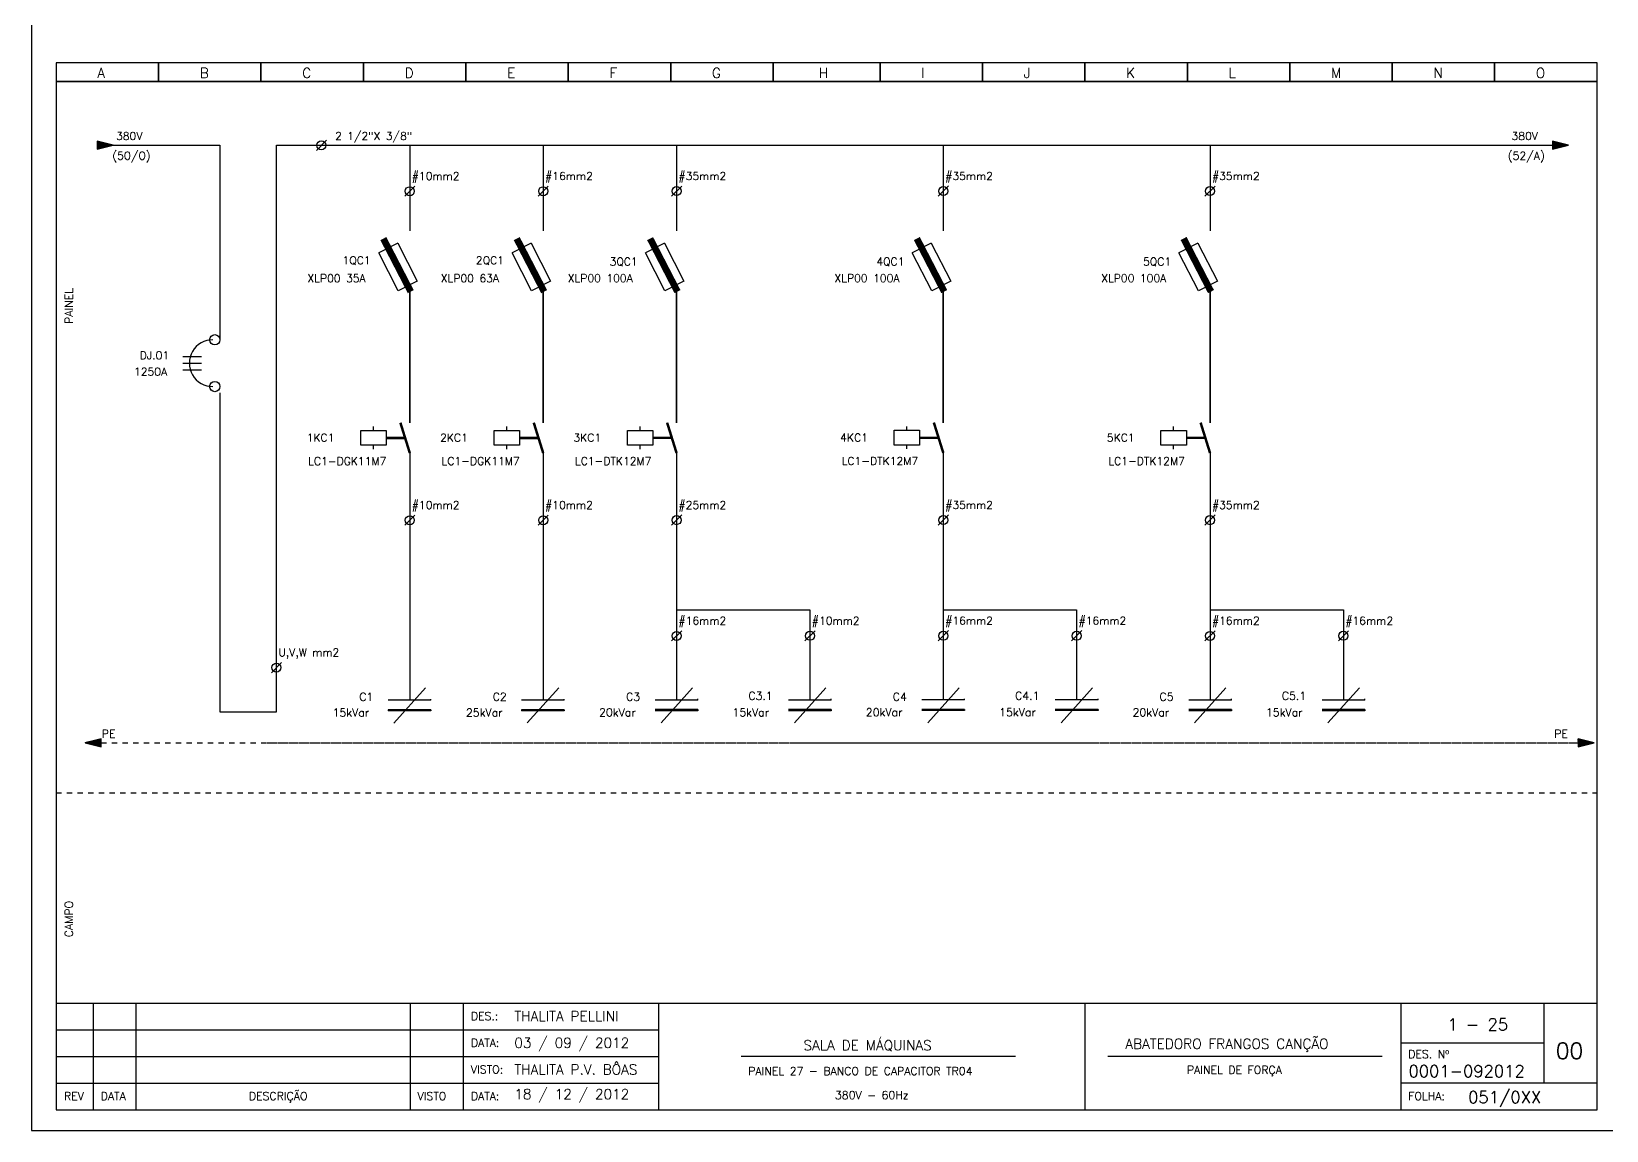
# Model space of a CAD drawing. Header units: millimetres. Extents: x 1974 to 2560, y 1429 to 1567.
# Drawn here: x 2338 to 2367.52, y 1470.58 to 1491.19 of the extents above; entities that cross this region are included whole.
import ezdxf

# ---------------------------------------------------------------- set-up
doc = ezdxf.new("R2010")
doc.units = ezdxf.units.MM
for name, pattern in [('DASHDOT2', [0.5, 0.25, -0.125, 0, -0.125]), ('DASHED', [0.75, 0.5, -0.25]), ('HIDDEN2', [0.1875, 0.125, -0.0625])]:
    doc.linetypes.add(name, pattern=pattern)
for name, color, linetype in [('ALIMENTAÇÃO', 6, 'Continuous'), ('CONECTOR_SAK', 2, 'Continuous'), ('DISJUNTOR', 5, 'Continuous'), ('EQUIPAMENTOS', 5, 'Continuous'), ('linhas', 6, 'Continuous'), ('MARGEM', 1, 'Continuous'), ('PAINEL', 7, 'Continuous'), ('soft', 5, 'Continuous'), ('TERRA', 3, 'DASHED'), ('TEXTO', 4, 'Continuous'), ('TEXTO_2', 5, 'Continuous'), ('TIMBRE', 7, 'Continuous')]:
    doc.layers.add(name, color=color, linetype=linetype)
doc.styles.add('REGUA60', font='romans.shx', dxfattribs={"height": 2})
doc.styles.add('ROMANC', font='romanc.shx', dxfattribs={"height": 0.55})
doc.styles.add('ROMANS', font='romans.shx', dxfattribs={"height": 37})

msp = doc.modelspace()

# ---------------------------------------------------------------- hatches: boundary and pattern name
at = {"layer": 'EQUIPAMENTOS'}
for points in [[(2339.532, 1489.059), (2339.232, 1489.134), (2339.232, 1488.984)], [(2366.808, 1489.059), (2366.508, 1489.134), (2366.508, 1488.984)]]:
    msp.add_hatch(color=256, dxfattribs=at).paths.add_polyline_path(points)
h = msp.add_hatch(color=256, dxfattribs=at)
h.paths.add_polyline_path([(2345.484, 1478.476), (2344.684, 1478.476), (2344.684, 1478.456), (2345.484, 1478.456)])
h.paths.add_polyline_path([(2345.484, 1478.676), (2344.684, 1478.676), (2344.684, 1478.656), (2345.484, 1478.656)])
h = msp.add_hatch(color=256, dxfattribs=at)
h.paths.add_polyline_path([(2345.484, 1478.476), (2344.684, 1478.476), (2344.684, 1478.456), (2345.484, 1478.456)])
h.paths.add_polyline_path([(2345.484, 1478.676), (2344.684, 1478.676), (2344.684, 1478.656), (2345.484, 1478.656)])
h = msp.add_hatch(color=256, dxfattribs=at)
h.paths.add_polyline_path([(2347.984, 1478.476), (2347.184, 1478.476), (2347.184, 1478.456), (2347.984, 1478.456)])
h.paths.add_polyline_path([(2347.984, 1478.676), (2347.184, 1478.676), (2347.184, 1478.656), (2347.984, 1478.656)])
h = msp.add_hatch(color=256, dxfattribs=at)
h.paths.add_polyline_path([(2347.984, 1478.476), (2347.184, 1478.476), (2347.184, 1478.456), (2347.984, 1478.456)])
h.paths.add_polyline_path([(2347.984, 1478.676), (2347.184, 1478.676), (2347.184, 1478.656), (2347.984, 1478.656)])
h = msp.add_hatch(color=256, dxfattribs=at)
h.paths.add_polyline_path([(2350.491, 1478.477), (2349.691, 1478.477), (2349.691, 1478.457), (2350.491, 1478.457)])
h.paths.add_polyline_path([(2350.491, 1478.677), (2349.691, 1478.677), (2349.691, 1478.657), (2350.491, 1478.657)])
h = msp.add_hatch(color=256, dxfattribs=at)
h.paths.add_polyline_path([(2350.491, 1478.477), (2349.691, 1478.477), (2349.691, 1478.457), (2350.491, 1478.457)])
h.paths.add_polyline_path([(2350.491, 1478.677), (2349.691, 1478.677), (2349.691, 1478.657), (2350.491, 1478.657)])
h = msp.add_hatch(color=256, dxfattribs=at)
h.paths.add_polyline_path([(2352.991, 1478.477), (2352.191, 1478.477), (2352.191, 1478.457), (2352.991, 1478.457)])
h.paths.add_polyline_path([(2352.991, 1478.677), (2352.191, 1478.677), (2352.191, 1478.657), (2352.991, 1478.657)])
h = msp.add_hatch(color=256, dxfattribs=at)
h.paths.add_polyline_path([(2352.991, 1478.477), (2352.191, 1478.477), (2352.191, 1478.457), (2352.991, 1478.457)])
h.paths.add_polyline_path([(2352.991, 1478.677), (2352.191, 1478.677), (2352.191, 1478.657), (2352.991, 1478.657)])
h = msp.add_hatch(color=256, dxfattribs=at)
h.paths.add_polyline_path([(2355.491, 1478.478), (2354.691, 1478.478), (2354.691, 1478.458), (2355.491, 1478.458)])
h.paths.add_polyline_path([(2355.491, 1478.678), (2354.691, 1478.678), (2354.691, 1478.658), (2355.491, 1478.658)])
h = msp.add_hatch(color=256, dxfattribs=at)
h.paths.add_polyline_path([(2355.491, 1478.478), (2354.691, 1478.478), (2354.691, 1478.458), (2355.491, 1478.458)])
h.paths.add_polyline_path([(2355.491, 1478.678), (2354.691, 1478.678), (2354.691, 1478.658), (2355.491, 1478.658)])
h = msp.add_hatch(color=256, dxfattribs=at)
h.paths.add_polyline_path([(2357.991, 1478.478), (2357.191, 1478.478), (2357.191, 1478.458), (2357.991, 1478.458)])
h.paths.add_polyline_path([(2357.991, 1478.678), (2357.191, 1478.678), (2357.191, 1478.658), (2357.991, 1478.658)])
h = msp.add_hatch(color=256, dxfattribs=at)
h.paths.add_polyline_path([(2357.991, 1478.478), (2357.191, 1478.478), (2357.191, 1478.458), (2357.991, 1478.458)])
h.paths.add_polyline_path([(2357.991, 1478.678), (2357.191, 1478.678), (2357.191, 1478.658), (2357.991, 1478.658)])
h = msp.add_hatch(color=256, dxfattribs=at)
h.paths.add_polyline_path([(2360.491, 1478.477), (2359.691, 1478.477), (2359.691, 1478.457), (2360.491, 1478.457)])
h.paths.add_polyline_path([(2360.491, 1478.677), (2359.691, 1478.677), (2359.691, 1478.657), (2360.491, 1478.657)])
h = msp.add_hatch(color=256, dxfattribs=at)
h.paths.add_polyline_path([(2360.491, 1478.477), (2359.691, 1478.477), (2359.691, 1478.457), (2360.491, 1478.457)])
h.paths.add_polyline_path([(2360.491, 1478.677), (2359.691, 1478.677), (2359.691, 1478.657), (2360.491, 1478.657)])
h = msp.add_hatch(color=256, dxfattribs=at)
h.paths.add_polyline_path([(2362.991, 1478.477), (2362.191, 1478.477), (2362.191, 1478.457), (2362.991, 1478.457)])
h.paths.add_polyline_path([(2362.991, 1478.677), (2362.191, 1478.677), (2362.191, 1478.657), (2362.991, 1478.657)])
h = msp.add_hatch(color=256, dxfattribs=at)
h.paths.add_polyline_path([(2362.991, 1478.477), (2362.191, 1478.477), (2362.191, 1478.457), (2362.991, 1478.457)])
h.paths.add_polyline_path([(2362.991, 1478.677), (2362.191, 1478.677), (2362.191, 1478.657), (2362.991, 1478.657)])
at = {"layer": 'TERRA'}
h = msp.add_hatch(dxfattribs=at)
h.set_pattern_fill('ANSI31', color=256, scale=0.004, angle=180, style=0)
h.set_pattern_definition([(225, (2396.25982256, 1526.47584864), (0.0003535533906, -0.0003535533906), [])])
h.paths.add_polyline_path([(2339.005, 1477.856), (2339.305, 1477.856), (2339.305, 1477.931)])
h.paths.add_polyline_path([(2339.305, 1477.781), (2339.305, 1477.856), (2339.005, 1477.856)])
h = msp.add_hatch(dxfattribs=at)
h.set_pattern_fill('ANSI31', color=256, scale=0.004, style=0)
h.set_pattern_definition([(45, (2310.03536835, 1429.2362611), (-0.0003535533906, 0.0003535533906), [])])
h.paths.add_polyline_path([(2367.29, 1477.856), (2366.99, 1477.856), (2366.99, 1477.781)])
h.paths.add_polyline_path([(2366.99, 1477.931), (2366.99, 1477.856), (2367.29, 1477.856)])

# ---------------------------------------------------------------- linework, layer by layer
for p, q in [((2340.834, 1485.097), (2341.187, 1485.097)), ((2340.834, 1484.974), (2341.187, 1484.974)), ((2340.834, 1484.851), (2341.187, 1484.851))]:
    msp.add_line(p, q)
at = {"layer": 'ALIMENTAÇÃO'}
for p, q in [((2341.532, 1489.059), (2341.532, 1485.412)), ((2342.591, 1478.436), (2342.591, 1489.059)), ((2341.532, 1484.417), (2341.532, 1478.436)), ((2350.091, 1480.349), (2352.591, 1480.349)), ((2350.091, 1480.349), (2352.591, 1480.349)), ((2355.091, 1480.35), (2357.591, 1480.35)), ((2355.091, 1480.35), (2357.591, 1480.35)), ((2360.091, 1480.349), (2362.591, 1480.349)), ((2360.091, 1480.349), (2362.591, 1480.349)), ((2341.532, 1478.436), (2342.591, 1478.436))]:
    msp.add_line(p, q, dxfattribs=at)
at = {"layer": 'ALIMENTAÇÃO', "color": 6}
for p, q in [((2345.091, 1489.06), (2345.091, 1487.455)), ((2345.091, 1489.06), (2345.091, 1487.455)), ((2347.591, 1489.06), (2347.591, 1487.456)), ((2347.591, 1489.06), (2347.591, 1487.456)), ((2350.091, 1489.061), (2350.091, 1487.457)), ((2350.091, 1489.061), (2350.091, 1487.457)), ((2355.091, 1489.062), (2355.091, 1487.457)), ((2355.091, 1489.062), (2355.091, 1487.457)), ((2360.091, 1489.061), (2360.091, 1487.457)), ((2360.091, 1489.061), (2360.091, 1487.457)), ((2345.091, 1486.441), (2345.091, 1483.852)), ((2345.091, 1486.441), (2345.091, 1483.852)), ((2345.091, 1486.441), (2345.091, 1483.852)), ((2347.591, 1486.441), (2347.591, 1483.853)), ((2347.591, 1486.441), (2347.591, 1483.853)), ((2347.591, 1486.441), (2347.591, 1483.853)), ((2350.091, 1486.441), (2350.091, 1483.854)), ((2355.091, 1486.442), (2355.091, 1483.854)), ((2360.091, 1486.443), (2360.091, 1483.854)), ((2360.091, 1486.443), (2360.091, 1483.854)), ((2345.091, 1483.29), (2345.091, 1478.656)), ((2347.591, 1483.29), (2347.591, 1478.657)), ((2350.091, 1483.29), (2350.091, 1478.657)), ((2350.091, 1483.29), (2350.091, 1478.657)), ((2355.091, 1483.291), (2355.091, 1478.658)), ((2355.091, 1483.291), (2355.091, 1478.658)), ((2360.091, 1483.29), (2360.091, 1478.657)), ((2360.091, 1483.29), (2360.091, 1478.657)), ((2352.591, 1480.349), (2352.591, 1478.657)), ((2352.591, 1480.349), (2352.591, 1478.657)), ((2357.591, 1480.35), (2357.591, 1478.658)), ((2357.591, 1480.35), (2357.591, 1478.658)), ((2362.591, 1480.349), (2362.591, 1478.657)), ((2362.591, 1480.349), (2362.591, 1478.657))]:
    msp.add_line(p, q, dxfattribs=at)
at = {"layer": 'CONECTOR_SAK'}
for p, q in [((2343.53, 1489.156), (2343.339, 1488.963)), ((2345.187, 1488.296), (2344.996, 1488.103)), ((2345.187, 1488.296), (2344.996, 1488.103)), ((2347.687, 1488.296), (2347.496, 1488.103)), ((2347.687, 1488.296), (2347.496, 1488.103)), ((2350.187, 1488.296), (2349.996, 1488.104)), ((2350.187, 1488.296), (2349.996, 1488.104)), ((2355.187, 1488.297), (2354.996, 1488.104)), ((2355.187, 1488.297), (2354.996, 1488.104)), ((2360.187, 1488.296), (2359.996, 1488.104)), ((2360.187, 1488.296), (2359.996, 1488.104)), ((2345.187, 1482.126), (2344.996, 1481.933)), ((2345.187, 1482.126), (2344.996, 1481.933)), ((2345.187, 1482.125), (2344.996, 1481.933)), ((2345.187, 1482.125), (2344.996, 1481.933)), ((2347.687, 1482.126), (2347.496, 1481.933)), ((2347.687, 1482.126), (2347.496, 1481.933)), ((2347.687, 1482.126), (2347.496, 1481.933)), ((2347.687, 1482.126), (2347.496, 1481.933)), ((2350.187, 1482.127), (2349.996, 1481.934)), ((2350.187, 1482.127), (2349.996, 1481.934)), ((2355.187, 1482.127), (2354.996, 1481.935)), ((2355.187, 1482.127), (2354.996, 1481.935)), ((2360.187, 1482.127), (2359.996, 1481.934)), ((2360.187, 1482.127), (2359.996, 1481.934)), ((2350.187, 1479.957), (2349.996, 1479.764)), ((2350.187, 1479.957), (2349.996, 1479.764)), ((2352.687, 1479.957), (2352.496, 1479.765)), ((2352.687, 1479.957), (2352.496, 1479.765)), ((2355.187, 1479.958), (2354.996, 1479.765)), ((2355.187, 1479.958), (2354.996, 1479.765)), ((2357.687, 1479.958), (2357.496, 1479.765)), ((2357.687, 1479.958), (2357.496, 1479.765)), ((2360.187, 1479.957), (2359.996, 1479.764)), ((2360.187, 1479.957), (2359.996, 1479.764)), ((2362.687, 1479.957), (2362.496, 1479.765)), ((2362.687, 1479.957), (2362.496, 1479.765)), ((2342.687, 1479.363), (2342.496, 1479.17))]:
    msp.add_line(p, q, dxfattribs=at)
for centre in [(2343.434, 1489.059), (2345.091, 1488.199), (2345.091, 1488.199), (2347.591, 1488.199), (2347.591, 1488.199), (2350.091, 1488.2), (2350.091, 1488.2), (2355.091, 1488.2), (2355.091, 1488.2), (2360.091, 1488.2), (2360.091, 1488.2), (2345.091, 1482.029), (2345.091, 1482.029), (2345.091, 1482.029), (2345.091, 1482.029), (2347.591, 1482.029), (2347.591, 1482.029), (2347.591, 1482.029), (2347.591, 1482.029), (2350.091, 1482.03), (2350.091, 1482.03), (2355.091, 1482.031), (2355.091, 1482.031), (2360.091, 1482.03), (2360.091, 1482.03), (2350.091, 1479.86), (2350.091, 1479.86), (2352.591, 1479.861), (2352.591, 1479.861), (2355.091, 1479.861), (2355.091, 1479.861), (2357.591, 1479.861), (2357.591, 1479.861), (2360.091, 1479.86), (2360.091, 1479.86), (2362.591, 1479.861), (2362.591, 1479.861), (2342.591, 1479.266)]:
    msp.add_circle(centre, 0.0846, dxfattribs=at)
at = {"layer": 'DISJUNTOR', "const_width": 0.126}
for points in [[(2345.109, 1486.315), (2344.595, 1487.31)], [(2347.609, 1486.315), (2347.095, 1487.31)], [(2350.109, 1486.315), (2349.595, 1487.31)], [(2355.109, 1486.316), (2354.595, 1487.311)], [(2360.109, 1486.316), (2359.595, 1487.312)]]:
    msp.add_lwpolyline(points, dxfattribs=at)
at = {"layer": 'DISJUNTOR'}
for centre in [(2341.435, 1485.412), (2341.435, 1484.536)]:
    msp.add_circle(centre, 0.097, dxfattribs=at)
msp.add_arc((2341.398, 1484.974), 0.438, 89.8656, 270.134, dxfattribs=at)
at = {"layer": 'EQUIPAMENTOS'}
for p, q in [((2344.864, 1487.224), (2344.508, 1487.041)), ((2344.864, 1487.224), (2345.23, 1486.512)), ((2347.364, 1487.224), (2347.008, 1487.041)), ((2347.364, 1487.224), (2347.73, 1486.513)), ((2349.864, 1487.224), (2349.508, 1487.041)), ((2349.864, 1487.224), (2350.23, 1486.513)), ((2354.864, 1487.225), (2354.508, 1487.042)), ((2354.864, 1487.225), (2355.23, 1486.513)), ((2359.864, 1487.225), (2359.508, 1487.043)), ((2359.864, 1487.225), (2360.23, 1486.514)), ((2344.874, 1486.329), (2344.508, 1487.041)), ((2347.374, 1486.33), (2347.008, 1487.041)), ((2349.874, 1486.33), (2349.508, 1487.041)), ((2354.874, 1486.33), (2354.508, 1487.042)), ((2359.874, 1486.331), (2359.508, 1487.043)), ((2345.23, 1486.512), (2344.874, 1486.329)), ((2347.73, 1486.513), (2347.374, 1486.33)), ((2350.23, 1486.513), (2349.874, 1486.33)), ((2355.23, 1486.513), (2354.874, 1486.33)), ((2360.23, 1486.514), (2359.874, 1486.331)), ((2344.409, 1483.713), (2344.409, 1483.785)), ((2344.409, 1483.713), (2344.409, 1483.785)), ((2344.647, 1483.584), (2345, 1483.584)), ((2344.647, 1483.584), (2345, 1483.584)), ((2344.647, 1483.563), (2345.006, 1483.563)), ((2344.647, 1483.563), (2345.006, 1483.563)), ((2346.909, 1483.713), (2346.909, 1483.785)), ((2346.909, 1483.713), (2346.909, 1483.785)), ((2347.147, 1483.584), (2347.5, 1483.584)), ((2347.147, 1483.584), (2347.5, 1483.584)), ((2347.147, 1483.564), (2347.506, 1483.564)), ((2347.147, 1483.564), (2347.506, 1483.564)), ((2349.409, 1483.714), (2349.409, 1483.786)), ((2349.409, 1483.714), (2349.409, 1483.786)), ((2349.647, 1483.585), (2349.999, 1483.585)), ((2349.647, 1483.585), (2349.999, 1483.585)), ((2349.647, 1483.565), (2350.006, 1483.565)), ((2349.647, 1483.565), (2350.006, 1483.565)), ((2354.409, 1483.715), (2354.409, 1483.787)), ((2354.409, 1483.715), (2354.409, 1483.787)), ((2354.647, 1483.585), (2354.999, 1483.585)), ((2354.647, 1483.585), (2354.999, 1483.585)), ((2354.647, 1483.565), (2355.006, 1483.565)), ((2354.647, 1483.565), (2355.006, 1483.565)), ((2359.409, 1483.714), (2359.409, 1483.786)), ((2359.409, 1483.714), (2359.409, 1483.786)), ((2359.647, 1483.585), (2359.999, 1483.585)), ((2359.647, 1483.585), (2359.999, 1483.585)), ((2359.647, 1483.565), (2360.006, 1483.565)), ((2359.647, 1483.565), (2360.006, 1483.565)), ((2344.409, 1483.363), (2344.409, 1483.434)), ((2344.409, 1483.363), (2344.409, 1483.434)), ((2346.909, 1483.363), (2346.909, 1483.434)), ((2346.909, 1483.363), (2346.909, 1483.434)), ((2349.409, 1483.364), (2349.409, 1483.435)), ((2349.409, 1483.364), (2349.409, 1483.435)), ((2354.409, 1483.365), (2354.409, 1483.436)), ((2354.409, 1483.365), (2354.409, 1483.436)), ((2359.409, 1483.364), (2359.409, 1483.435)), ((2359.409, 1483.364), (2359.409, 1483.435)), ((2344.793, 1478.226), (2345.383, 1478.885)), ((2344.793, 1478.226), (2345.383, 1478.885)), ((2347.293, 1478.227), (2347.883, 1478.885)), ((2347.293, 1478.227), (2347.883, 1478.885)), ((2349.8, 1478.227), (2350.39, 1478.886)), ((2349.8, 1478.227), (2350.39, 1478.886)), ((2352.3, 1478.228), (2352.89, 1478.886)), ((2352.3, 1478.228), (2352.89, 1478.886)), ((2354.8, 1478.228), (2355.39, 1478.887)), ((2354.8, 1478.228), (2355.39, 1478.887)), ((2357.3, 1478.229), (2357.89, 1478.887)), ((2357.3, 1478.229), (2357.89, 1478.887)), ((2359.8, 1478.227), (2360.39, 1478.886)), ((2359.8, 1478.227), (2360.39, 1478.886)), ((2362.3, 1478.228), (2362.89, 1478.886)), ((2362.3, 1478.228), (2362.89, 1478.886)), ((2345.484, 1478.656), (2344.684, 1478.656)), ((2345.484, 1478.656), (2344.684, 1478.656)), ((2345.484, 1478.656), (2345.484, 1478.676)), ((2345.484, 1478.656), (2345.484, 1478.676)), ((2347.984, 1478.656), (2347.184, 1478.656)), ((2347.984, 1478.656), (2347.184, 1478.656)), ((2347.984, 1478.656), (2347.984, 1478.676)), ((2347.984, 1478.656), (2347.984, 1478.676)), ((2350.491, 1478.657), (2349.691, 1478.657)), ((2350.491, 1478.657), (2349.691, 1478.657)), ((2350.491, 1478.657), (2350.491, 1478.677)), ((2350.491, 1478.657), (2350.491, 1478.677)), ((2352.991, 1478.657), (2352.191, 1478.657)), ((2352.991, 1478.657), (2352.191, 1478.657)), ((2352.991, 1478.657), (2352.991, 1478.677)), ((2352.991, 1478.657), (2352.991, 1478.677)), ((2355.491, 1478.658), (2354.691, 1478.658)), ((2355.491, 1478.658), (2354.691, 1478.658)), ((2355.491, 1478.658), (2355.491, 1478.678)), ((2355.491, 1478.658), (2355.491, 1478.678)), ((2357.991, 1478.658), (2357.191, 1478.658)), ((2357.991, 1478.658), (2357.191, 1478.658)), ((2357.991, 1478.658), (2357.991, 1478.678)), ((2357.991, 1478.658), (2357.991, 1478.678)), ((2360.491, 1478.657), (2359.691, 1478.657)), ((2360.491, 1478.657), (2359.691, 1478.657)), ((2360.491, 1478.657), (2360.491, 1478.677)), ((2360.491, 1478.657), (2360.491, 1478.677)), ((2362.991, 1478.657), (2362.191, 1478.657)), ((2362.991, 1478.657), (2362.191, 1478.657)), ((2362.991, 1478.657), (2362.991, 1478.677)), ((2362.991, 1478.657), (2362.991, 1478.677)), ((2345.484, 1478.476), (2344.684, 1478.476)), ((2344.684, 1478.476), (2344.684, 1478.456)), ((2345.484, 1478.476), (2344.684, 1478.476)), ((2344.684, 1478.476), (2344.684, 1478.456)), ((2345.484, 1478.456), (2344.684, 1478.456)), ((2345.484, 1478.456), (2344.684, 1478.456)), ((2345.484, 1478.476), (2345.484, 1478.456)), ((2345.484, 1478.476), (2345.484, 1478.456)), ((2347.984, 1478.476), (2347.184, 1478.476)), ((2347.184, 1478.476), (2347.184, 1478.456)), ((2347.984, 1478.476), (2347.184, 1478.476)), ((2347.184, 1478.476), (2347.184, 1478.456)), ((2347.984, 1478.456), (2347.184, 1478.456)), ((2347.984, 1478.456), (2347.184, 1478.456)), ((2347.984, 1478.476), (2347.984, 1478.456)), ((2347.984, 1478.476), (2347.984, 1478.456)), ((2350.491, 1478.477), (2349.691, 1478.477)), ((2350.491, 1478.477), (2349.691, 1478.477)), ((2350.491, 1478.457), (2349.691, 1478.457)), ((2350.491, 1478.457), (2349.691, 1478.457)), ((2350.491, 1478.477), (2350.491, 1478.457)), ((2350.491, 1478.477), (2350.491, 1478.457)), ((2352.991, 1478.477), (2352.191, 1478.477)), ((2352.991, 1478.477), (2352.191, 1478.477)), ((2352.991, 1478.457), (2352.191, 1478.457)), ((2352.991, 1478.457), (2352.191, 1478.457)), ((2352.991, 1478.477), (2352.991, 1478.457)), ((2352.991, 1478.477), (2352.991, 1478.457)), ((2355.491, 1478.478), (2354.691, 1478.478)), ((2355.491, 1478.478), (2354.691, 1478.478)), ((2355.491, 1478.458), (2354.691, 1478.458)), ((2355.491, 1478.458), (2354.691, 1478.458)), ((2355.491, 1478.478), (2355.491, 1478.458)), ((2355.491, 1478.478), (2355.491, 1478.458)), ((2357.991, 1478.478), (2357.191, 1478.478)), ((2357.991, 1478.478), (2357.191, 1478.478)), ((2357.991, 1478.458), (2357.191, 1478.458)), ((2357.991, 1478.458), (2357.191, 1478.458)), ((2357.991, 1478.478), (2357.991, 1478.458)), ((2357.991, 1478.478), (2357.991, 1478.458)), ((2360.491, 1478.477), (2359.691, 1478.477)), ((2360.491, 1478.477), (2359.691, 1478.477)), ((2360.491, 1478.457), (2359.691, 1478.457)), ((2360.491, 1478.457), (2359.691, 1478.457)), ((2360.491, 1478.477), (2360.491, 1478.457)), ((2360.491, 1478.477), (2360.491, 1478.457)), ((2362.991, 1478.477), (2362.191, 1478.477)), ((2362.991, 1478.477), (2362.191, 1478.477)), ((2362.991, 1478.457), (2362.191, 1478.457)), ((2362.991, 1478.457), (2362.191, 1478.457)), ((2362.991, 1478.477), (2362.991, 1478.457)), ((2362.991, 1478.477), (2362.991, 1478.457))]:
    msp.add_line(p, q, dxfattribs=at)
for points in [[(2339.232, 1488.984), (2339.532, 1489.059), (2339.232, 1489.134), (2339.232, 1488.984)], [(2366.508, 1488.984), (2366.808, 1489.059), (2366.508, 1489.134), (2366.508, 1488.984)]]:
    msp.add_lwpolyline(points, dxfattribs=at)
at = {"layer": 'EQUIPAMENTOS', "const_width": 0.0472}
for points in [[(2345.091, 1483.289), (2344.914, 1483.858)], [(2345.091, 1483.289), (2344.914, 1483.858)], [(2347.591, 1483.29), (2347.414, 1483.858)], [(2347.591, 1483.29), (2347.414, 1483.858)], [(2350.091, 1483.29), (2349.914, 1483.859)], [(2350.091, 1483.29), (2349.914, 1483.859)], [(2355.091, 1483.291), (2354.914, 1483.86)], [(2355.091, 1483.291), (2354.914, 1483.86)], [(2360.091, 1483.29), (2359.914, 1483.859)], [(2360.091, 1483.29), (2359.914, 1483.859)]]:
    msp.add_lwpolyline(points, dxfattribs=at)
at = {"layer": 'EQUIPAMENTOS'}
for points in [[(2344.171, 1483.434), (2344.171, 1483.713), (2344.647, 1483.713), (2344.647, 1483.434)], [(2344.171, 1483.434), (2344.171, 1483.713), (2344.647, 1483.713), (2344.647, 1483.434)], [(2346.671, 1483.434), (2346.671, 1483.713), (2347.147, 1483.713), (2347.147, 1483.434)], [(2346.671, 1483.434), (2346.671, 1483.713), (2347.147, 1483.713), (2347.147, 1483.434)], [(2349.171, 1483.435), (2349.171, 1483.714), (2349.647, 1483.714), (2349.647, 1483.435)], [(2349.171, 1483.435), (2349.171, 1483.714), (2349.647, 1483.714), (2349.647, 1483.435)], [(2354.171, 1483.436), (2354.171, 1483.715), (2354.647, 1483.715), (2354.647, 1483.436)], [(2354.171, 1483.436), (2354.171, 1483.715), (2354.647, 1483.715), (2354.647, 1483.436)], [(2359.171, 1483.435), (2359.171, 1483.714), (2359.647, 1483.714), (2359.647, 1483.435)], [(2359.171, 1483.435), (2359.171, 1483.714), (2359.647, 1483.714), (2359.647, 1483.435)]]:
    msp.add_lwpolyline(points, close=True, dxfattribs=at)
at = {"layer": 'linhas', "color": 6}
for p, q in [((2345.091, 1483.853), (2345.091, 1486.304)), ((2347.591, 1483.853), (2347.591, 1486.305)), ((2350.091, 1483.854), (2350.091, 1486.305)), ((2355.091, 1483.855), (2355.091, 1486.306)), ((2360.091, 1483.854), (2360.091, 1486.305))]:
    msp.add_line(p, q, dxfattribs=at)
at = {"layer": 'MARGEM', "color": 7}
msp.add_lwpolyline([(2338, 1470.584), (2367.7, 1470.584), (2367.7, 1491.609), (2338, 1491.609)], close=True, dxfattribs=at)
at = {"layer": 'PAINEL', "color": 12, "linetype": 'HIDDEN2', "ltscale": 0.005}
msp.add_line((2338.461, 1476.916), (2367.346, 1476.916), dxfattribs=at)
at = {"layer": 'soft'}
for p, q in [((2339.532, 1489.059), (2341.532, 1489.059)), ((2342.591, 1489.059), (2366.508, 1489.059))]:
    msp.add_line(p, q, dxfattribs=at)
at = {"layer": 'TERRA', "linetype": 'DASHDOT2', "ltscale": 0.0025}
for p, q in [((2339.305, 1477.856), (2366.99, 1477.856)), ((2339.305, 1477.856), (2366.99, 1477.856)), ((2342.416, 1477.856), (2367.29, 1477.856))]:
    msp.add_line(p, q, dxfattribs=at)
at = {"layer": 'TERRA'}
for points in [[(2339.305, 1477.931), (2339.005, 1477.856), (2339.305, 1477.781), (2339.305, 1477.931)], [(2339.305, 1477.931), (2339.005, 1477.856), (2339.305, 1477.781), (2339.305, 1477.931)], [(2366.99, 1477.781), (2367.29, 1477.856), (2366.99, 1477.931), (2366.99, 1477.781)], [(2366.99, 1477.781), (2367.29, 1477.856), (2366.99, 1477.931), (2366.99, 1477.781)]]:
    msp.add_lwpolyline(points, dxfattribs=at)
at = {"layer": 'TIMBRE', "color": 12}
msp.add_line((2367.346, 1490.609), (2338.461, 1490.609), dxfattribs=at)
at = {"layer": 'TIMBRE'}
for p, q in [((2338.461, 1472.972), (2367.346, 1472.972)), ((2339.161, 1470.972), (2339.161, 1472.972)), ((2339.961, 1470.972), (2339.961, 1472.972)), ((2345.1, 1472.972), (2345.1, 1470.972)), ((2346.1, 1470.972), (2346.1, 1472.972)), ((2349.753, 1472.972), (2349.753, 1470.972)), ((2357.742, 1472.972), (2357.742, 1470.972)), ((2363.67, 1472.972), (2363.67, 1470.972)), ((2366.346, 1472.972), (2366.346, 1471.472)), ((2338.461, 1472.472), (2349.753, 1472.472)), ((2366.346, 1472.222), (2363.67, 1472.222)), ((2338.461, 1471.972), (2349.753, 1471.972)), ((2356.446, 1471.972), (2351.303, 1471.972)), ((2363.318, 1471.972), (2358.174, 1471.972)), ((2338.461, 1471.472), (2349.753, 1471.472)), ((2367.346, 1471.472), (2363.67, 1471.472))]:
    msp.add_line(p, q, dxfattribs=at)
at = {"layer": 'TIMBRE', "color": 12}
for points in [[(2338.461, 1490.259), (2340.381, 1490.259), (2340.381, 1490.609), (2338.461, 1490.609)], [(2340.381, 1490.259), (2342.301, 1490.259), (2342.301, 1490.609), (2340.381, 1490.609)], [(2342.301, 1490.259), (2344.221, 1490.259), (2344.221, 1490.609), (2342.301, 1490.609)], [(2344.221, 1490.259), (2346.141, 1490.259), (2346.141, 1490.609), (2344.221, 1490.609)], [(2346.141, 1490.259), (2348.061, 1490.259), (2348.061, 1490.609), (2346.141, 1490.609)], [(2348.061, 1490.259), (2349.981, 1490.259), (2349.981, 1490.609), (2348.061, 1490.609)], [(2349.981, 1490.259), (2351.901, 1490.259), (2351.901, 1490.609), (2349.981, 1490.609)], [(2351.901, 1490.259), (2353.906, 1490.259), (2353.906, 1490.609), (2351.901, 1490.609)], [(2353.906, 1490.259), (2355.826, 1490.259), (2355.826, 1490.609), (2353.906, 1490.609)], [(2355.826, 1490.259), (2357.746, 1490.259), (2357.746, 1490.609), (2355.826, 1490.609)], [(2357.746, 1490.259), (2359.666, 1490.259), (2359.666, 1490.609), (2357.746, 1490.609)], [(2359.666, 1490.259), (2361.586, 1490.259), (2361.586, 1490.609), (2359.666, 1490.609)], [(2361.586, 1490.259), (2363.506, 1490.259), (2363.506, 1490.609), (2361.586, 1490.609)], [(2363.506, 1490.259), (2365.426, 1490.259), (2365.426, 1490.609), (2363.506, 1490.609)], [(2365.426, 1490.259), (2367.346, 1490.259), (2367.346, 1490.609), (2365.426, 1490.609)], [(2338.461, 1470.972), (2367.346, 1470.972), (2367.346, 1490.259), (2338.461, 1490.259)]]:
    msp.add_lwpolyline(points, close=True, dxfattribs=at)

# ---------------------------------------------------------------- texts
at = {"style": 'ROMANS'}
for s, p in [('DES. Nº', (2363.806, 1471.942)), ('PAINEL 27 - BANCO DE CAPACITOR TR04', (2351.435, 1471.625)), ('PAINEL DE FORÇA', (2359.657, 1471.646)), ('380V - 60Hz', (2353.06, 1471.173)), ('FOLHA:', (2363.806, 1471.155))]:
    msp.add_text(s, height=0.15, dxfattribs=at).set_placement(p)
at = {"layer": 'TEXTO'}
for s, height, style, p in [('A', 0.188, 'ROMANS', (2339.234, 1490.322)), ('B', 0.188, 'ROMANS', (2341.154, 1490.322)), ('C', 0.188, 'ROMANS', (2343.074, 1490.322)), ('D', 0.188, 'ROMANS', (2344.994, 1490.322)), ('E', 0.188, 'ROMANS', (2346.914, 1490.322)), ('F', 0.188, 'ROMANS', (2348.834, 1490.322)), ('G', 0.188, 'ROMANS', (2350.754, 1490.322)), ('H', 0.188, 'ROMANS', (2352.758, 1490.322)), ('I', 0.188, 'ROMANS', (2354.678, 1490.322)), ('J', 0.188, 'ROMANS', (2356.598, 1490.322)), ('K', 0.188, 'ROMANS', (2358.518, 1490.322)), ('L', 0.188, 'ROMANS', (2360.438, 1490.322)), ('M', 0.188, 'ROMANS', (2362.358, 1490.322)), ('N', 0.188, 'ROMANS', (2364.278, 1490.322)), ('O', 0.188, 'ROMANS', (2366.198, 1490.322)), ('380V', 0.148, 'ROMANS', (2339.584, 1489.159)), ('2 1/2"X 3/8"', 0.148, 'ROMANS', (2343.689, 1489.159)), ('380V', 0.148, 'ROMANS', (2365.742, 1489.159)), ('(50/O)', 0.15, 'ROMANS', (2339.514, 1488.79)), ('(52/A)', 0.15, 'ROMANS', (2365.672, 1488.79)), ('#10mm2', 0.148, 'ROMANS', (2345.128, 1488.408)), ('#16mm2', 0.148, 'ROMANS', (2347.628, 1488.409)), ('#35mm2', 0.148, 'ROMANS', (2350.128, 1488.409)), ('#35mm2', 0.148, 'ROMANS', (2355.128, 1488.41)), ('#35mm2', 0.148, 'ROMANS', (2360.128, 1488.409)), ('1QC1', 0.148, 'ROMANS', (2343.83, 1486.829)), ('2QC1', 0.148, 'ROMANS', (2346.33, 1486.829)), ('3QC1', 0.148, 'ROMANS', (2348.836, 1486.805)), ('4QC1', 0.148, 'ROMANS', (2353.836, 1486.806)), ('5QC1', 0.148, 'ROMANS', (2358.836, 1486.805)), ('XLP00 35A', 0.148, 'ROMANS', (2343.172, 1486.492)), ('XLP00 63A', 0.148, 'ROMANS', (2345.672, 1486.492)), ('XLP00 100A', 0.148, 'ROMANS', (2348.052, 1486.493)), ('XLP00 100A', 0.148, 'ROMANS', (2353.052, 1486.494)), ('XLP00 100A', 0.148, 'ROMANS', (2358.052, 1486.493)), ('DJ.01', 0.148, 'ROMANS', (2340.028, 1485.047)), ('1250A', 0.148, 'ROMANS', (2339.92, 1484.74)), ('1KC1', 0.148, 'ROMANS', (2343.158, 1483.502)), ('2KC1', 0.148, 'ROMANS', (2345.658, 1483.502)), ('3KC1', 0.148, 'ROMANS', (2348.158, 1483.503)), ('4KC1', 0.148, 'ROMANS', (2353.158, 1483.504)), ('5KC1', 0.148, 'ROMANS', (2358.158, 1483.503)), ('LC1-DGK11M7', 0.148, 'ROMANS', (2343.186, 1483.063)), ('LC1-DGK11M7', 0.148, 'ROMANS', (2345.686, 1483.064)), ('LC1-DTK12M7', 0.148, 'ROMANS', (2348.186, 1483.064)), ('LC1-DTK12M7', 0.148, 'ROMANS', (2353.186, 1483.065)), ('LC1-DTK12M7', 0.148, 'ROMANS', (2358.186, 1483.064)), ('#10mm2', 0.148, 'ROMANS', (2345.128, 1482.239)), ('#10mm2', 0.148, 'ROMANS', (2347.628, 1482.239)), ('#25mm2', 0.148, 'ROMANS', (2350.128, 1482.239)), ('#35mm2', 0.148, 'ROMANS', (2355.128, 1482.24)), ('#35mm2', 0.148, 'ROMANS', (2360.128, 1482.239)), ('#16mm2', 0.148, 'ROMANS', (2350.128, 1480.07)), ('#10mm2', 0.148, 'ROMANS', (2352.628, 1480.07)), ('#16mm2', 0.148, 'ROMANS', (2355.128, 1480.071)), ('#16mm2', 0.148, 'ROMANS', (2357.628, 1480.071)), ('#16mm2', 0.148, 'ROMANS', (2360.128, 1480.07)), ('#16mm2', 0.148, 'ROMANS', (2362.628, 1480.07)), ('U,V,W mm2', 0.148, 'ROMANS', (2342.628, 1479.476)), ('C1', 0.15, 'REGUA60', (2344.144, 1478.642)), ('C2', 0.15, 'REGUA60', (2346.644, 1478.643)), ('C3', 0.15, 'REGUA60', (2349.144, 1478.644)), ('C3.1', 0.15, 'REGUA60', (2351.437, 1478.661)), ('C4', 0.15, 'REGUA60', (2354.144, 1478.644)), ('C4.1', 0.15, 'REGUA60', (2356.437, 1478.662)), ('C5', 0.15, 'REGUA60', (2359.144, 1478.644)), ('C5.1', 0.15, 'REGUA60', (2361.437, 1478.661)), ('15kVar', 0.15, 'REGUA60', (2343.643, 1478.345)), ('25kVar', 0.15, 'REGUA60', (2346.143, 1478.345)), ('20kVar', 0.15, 'REGUA60', (2348.639, 1478.351)), ('15kVar', 0.15, 'REGUA60', (2351.139, 1478.351)), ('20kVar', 0.15, 'REGUA60', (2353.639, 1478.352)), ('15kVar', 0.15, 'REGUA60', (2356.139, 1478.352)), ('20kVar', 0.15, 'REGUA60', (2358.639, 1478.351)), ('15kVar', 0.15, 'REGUA60', (2361.139, 1478.351)), ('PE', 0.15, 'ROMANS', (2339.317, 1477.95)), ('PE', 0.15, 'ROMANS', (2366.544, 1477.95)), ('THALITA PELLINI', 0.1875, 'ROMANS', (2347.051, 1472.635)), ('03 / 09 / 2012', 0.1875, 'ROMANS', (2347.051, 1472.135)), ('THALITA P.V. BÔAS', 0.1875, 'ROMANS', (2347.051, 1471.635)), ('18 / 12 / 2012', 0.1875, 'ROMANS', (2347.051, 1471.172))]:
    msp.add_text(s, height=height, dxfattribs=dict(at, style=style)).set_placement(p)
at = {"layer": 'TEXTO', "style": 'REGUA60'}
for s, p in [('PAINEL', (2338.776, 1485.71)), ('CAMPO', (2338.776, 1474.209))]:
    msp.add_text(s, height=0.15, rotation=90, dxfattribs=at).set_placement(p)
at = {"layer": 'TEXTO', "color": 150, "style": 'ROMANS'}
for s, height, p in [('DES.:', 0.15, (2346.236, 1472.655)), ('1 - 25', 0.225, (2364.54, 1472.462)), ('DATA:', 0.15, (2346.236, 1472.155)), ('00', 0.3, (2366.573, 1471.928)), ('VISTO:', 0.15, (2346.236, 1471.655)), ('0001-092012', 0.225, (2363.811, 1471.586)), ('REV', 0.15, (2338.609, 1471.155)), ('DATA', 0.15, (2339.298, 1471.155)), ('DESCRIÇÃO', 0.15, (2342.074, 1471.155)), ('VISTO', 0.15, (2345.236, 1471.155)), ('DATA:', 0.15, (2346.236, 1471.155)), ('051/0XX', 0.225, (2364.929, 1471.096))]:
    msp.add_text(s, height=height, dxfattribs=at).set_placement(p)
at = {"layer": 'TEXTO_2', "style": 'ROMANC'}
for s, p in [('SALA DE MÁQUINAS', (2352.471, 1472.088)), ('ABATEDORO FRANGOS CANÇÃO', (2358.504, 1472.116))]:
    msp.add_text(s, height=0.1875, dxfattribs=at).set_placement(p)

doc.saveas('drawing.dxf')
